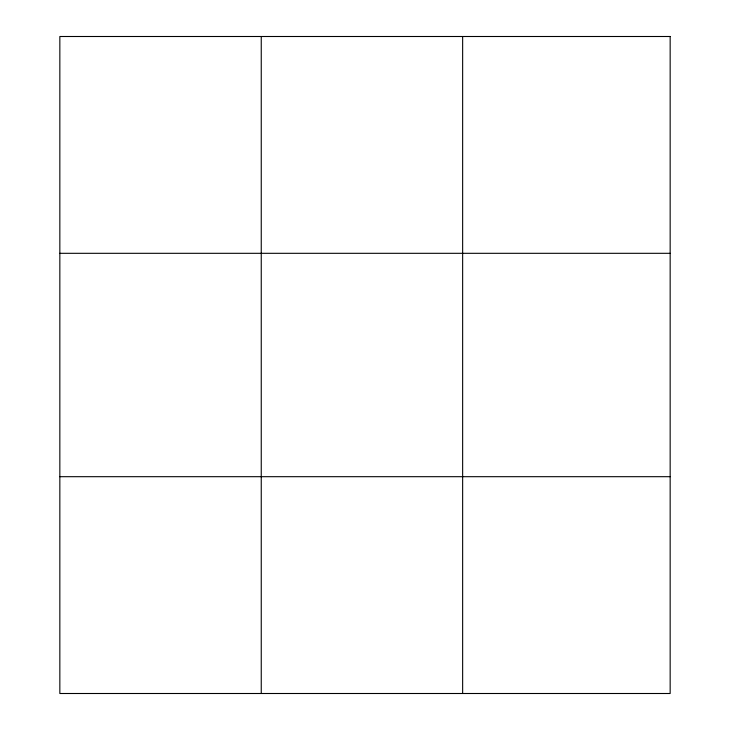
<?xml version="1.0" encoding="UTF-8"?>
<svg xmlns="http://www.w3.org/2000/svg" width="730" height="730" viewBox="0 0 730 730"><rect width="100%" height="100%" fill="white"/><g stroke="black" fill="none" stroke-linecap="round" stroke-linejoin="round"><path stroke-width="1.09" d="M261.249 36.5L261.249 693.5M462.647 36.5L462.647 693.5M59.842 253.31L670.158 253.31M59.842 476.69L670.158 476.69M670.158 36.5L670.158 693.5L59.842 693.5L59.842 36.5L670.158 36.5"/></g></svg>
